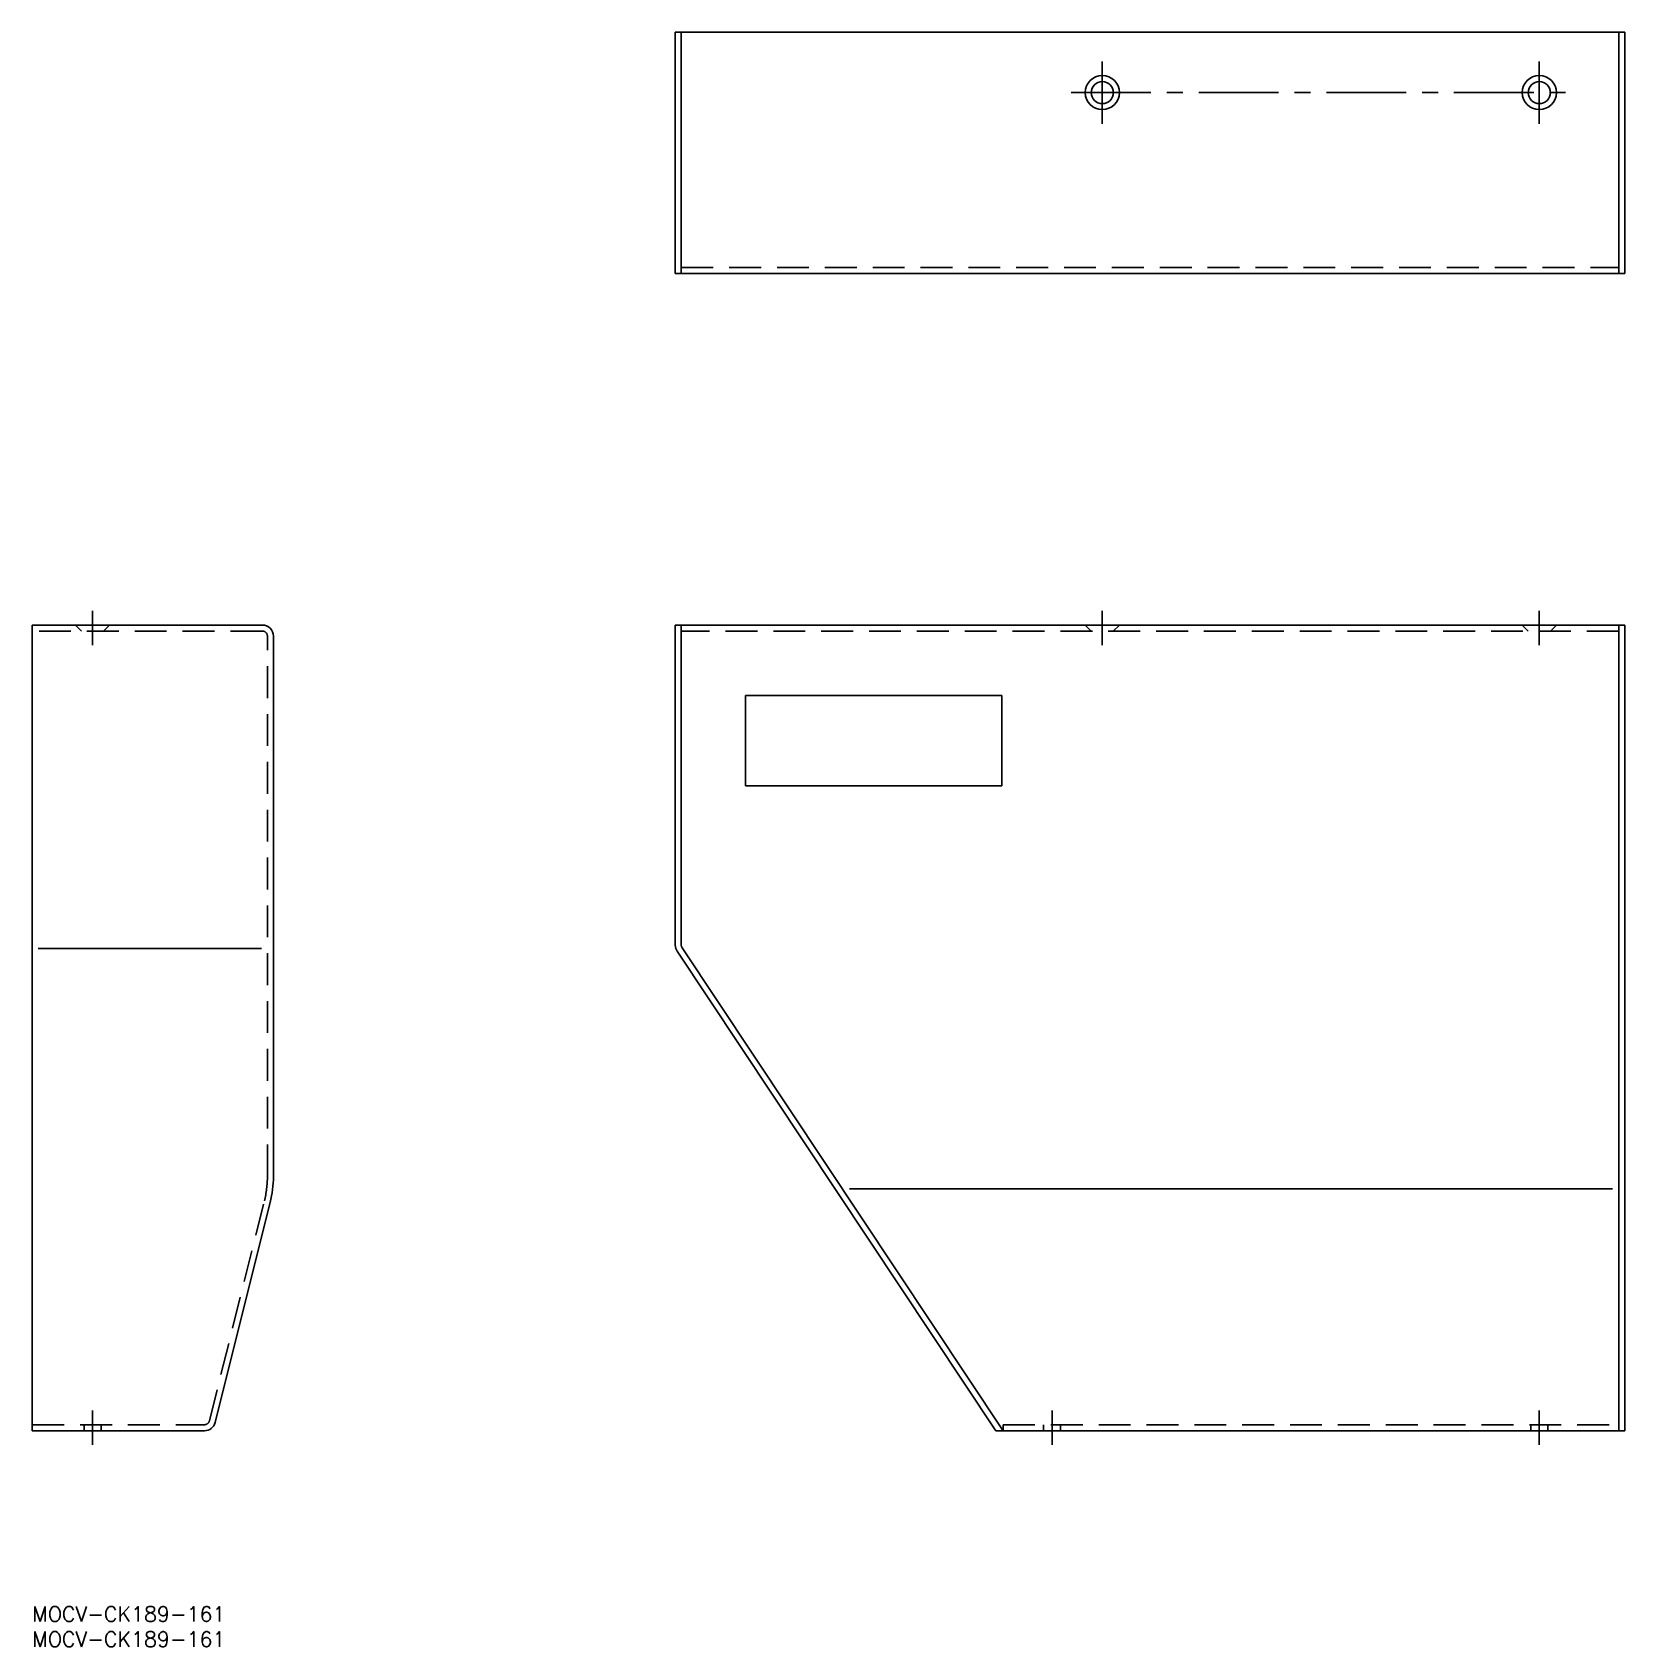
# Model space of a CAD drawing. Extents: x 0 to 317, y -12 to 310.
import ezdxf

# ---------------------------------------------------------------- set-up
doc = ezdxf.new("R2010")
doc.units = 0
doc.header["$LTSCALE"] = 0.5
doc.linetypes.add('CENTER', pattern=[50.8, 31.75, -6.35, 6.35, -6.35])
doc.linetypes.add('DASHED', pattern=[19.05, 12.7, -6.35])
doc.layers.get('0').update_dxf_attribs({"linetype": 'CONTINUOUS'})
doc.layers.add('CENTER', color=1, linetype='CENTER')
doc.styles.get("Standard").update_dxf_attribs({"font": 'txt.shx', "height": 3, "bigfont": 'bigfont.shx'})

# ---------------------------------------------------------------- blocks, each defined once
blk = doc.blocks.new('*U37')
at = {"color": 7, "linetype": 'CONTINUOUS'}
for p in [(0, -6.87), (0, -11.87)]:
    blk.add_text('MOCV-CK189-161', height=3, dxfattribs=at).set_placement(p)

msp = doc.modelspace()

# ---------------------------------------------------------------- linework, layer by layer
at = {"color": 7, "linetype": 'CONTINUOUS'}
for p, q in [((317, 309.53), (128, 309.53)), ((128, 309.53), (128, 261.53)), ((129.2, 309.53), (129.2, 261.53)), ((315.8, 261.53), (315.8, 309.53)), ((317, 261.53), (317, 309.53)), ((128, 261.53), (317, 261.53)), ((45.8, 191.53), (0, 191.53)), ((0, 191.53), (0, 31.13)), ((128, 191.53), (317, 191.53)), ((128, 127.8), (128, 191.53)), ((129.2, 191.53), (129.2, 127.8)), ((315.8, 31.13), (315.8, 191.53)), ((317, 191.53), (317, 31.13)), ((48, 81.74), (48, 189.33)), ((193, 177.53), (142, 177.53)), ((142, 177.53), (142, 159.53)), ((193, 159.53), (193, 177.53)), ((142, 159.53), (193, 159.53)), ((128.37, 126.58), (191.8, 31.13)), ((129.37, 127.24), (193.24, 31.13)), ((47.37, 76.6), (36.42, 32.8)), ((0, 31.13), (34.28, 31.13)), ((317, 31.13), (191.8, 31.13))]:
    msp.add_line(p, q, dxfattribs=at)
at = {"color": 3, "linetype": 'DASHED'}
for p, q in [((129.2, 262.73), (315.8, 262.73)), ((45.8, 190.33), (0, 190.33)), ((8.6, 191.53), (9.8, 190.33)), ((15.4, 191.53), (14.2, 190.33)), ((315.8, 190.33), (129.2, 190.33)), ((209.6, 191.53), (210.8, 190.33)), ((216.4, 191.53), (215.2, 190.33)), ((296.6, 191.53), (297.8, 190.33)), ((303.4, 191.53), (302.2, 190.33)), ((46.8, 81.74), (46.8, 189.33)), ((35.25, 33.09), (46.2, 76.89)), ((0, 32.33), (34.28, 32.33)), ((10.3, 31.13), (10.3, 32.33)), ((13.7, 31.13), (13.7, 32.33)), ((193.24, 32.33), (315.8, 32.33)), ((193.24, 31.13), (193.24, 32.33)), ((201.3, 31.13), (201.3, 32.33)), ((204.7, 31.13), (204.7, 32.33)), ((298.3, 31.13), (298.3, 32.33)), ((301.7, 31.13), (301.7, 32.33))]:
    msp.add_line(p, q, dxfattribs=at)
at = {"color": 3, "linetype": 'CONTINUOUS'}
for p, q in [((45.6, 127.13), (1.2, 127.13)), ((162.68, 79.28), (314.6, 79.28))]:
    msp.add_line(p, q, dxfattribs=at)
at = {"color": 7, "linetype": 'CONTINUOUS'}
for centre, radius in [((213, 297.53), 3.4), ((213, 297.53), 2.2), ((300, 297.53), 3.4), ((300, 297.53), 2.2)]:
    msp.add_circle(centre, radius, dxfattribs=at)
for centre, radius, start, end in [((45.8, 189.33), 2.2, 0, 90), ((130.2, 127.8), 2.2, 180, 213.6074), ((130.2, 127.8), 1, 180, 213.6074), ((26.8, 81.74), 21.2, 345.9638, 0), ((34.28, 33.33), 2.2, 270, 345.9638)]:
    msp.add_arc(centre, radius, start, end, dxfattribs=at)
at = {"color": 3, "linetype": 'DASHED'}
for centre, radius, start, end in [((45.8, 189.33), 1, 0, 90), ((26.8, 81.74), 20, 345.9638, 0), ((34.28, 33.33), 1, 270, 345.9638)]:
    msp.add_arc(centre, radius, start, end, dxfattribs=at)
at = {"layer": 'CENTER', "color": 1, "linetype": 'CENTER'}
for p, q in [((213, 291.34), (213, 303.73)), ((300, 291.34), (300, 303.73)), ((206.81, 297.53), (306.19, 297.53)), ((12, 187.54), (12, 194.33)), ((213, 194.33), (213, 187.54)), ((300, 194.33), (300, 187.54)), ((12, 28.34), (12, 35.13)), ((203, 35.13), (203, 28.34)), ((300, 35.13), (300, 28.34))]:
    msp.add_line(p, q, dxfattribs=at)

# ---------------------------------------------------------------- block references
at = {"color": 7, "linetype": 'CONTINUOUS'}
msp.add_blockref('*U37', (0, 0), dxfattribs=at)

doc.saveas('drawing.dxf')
